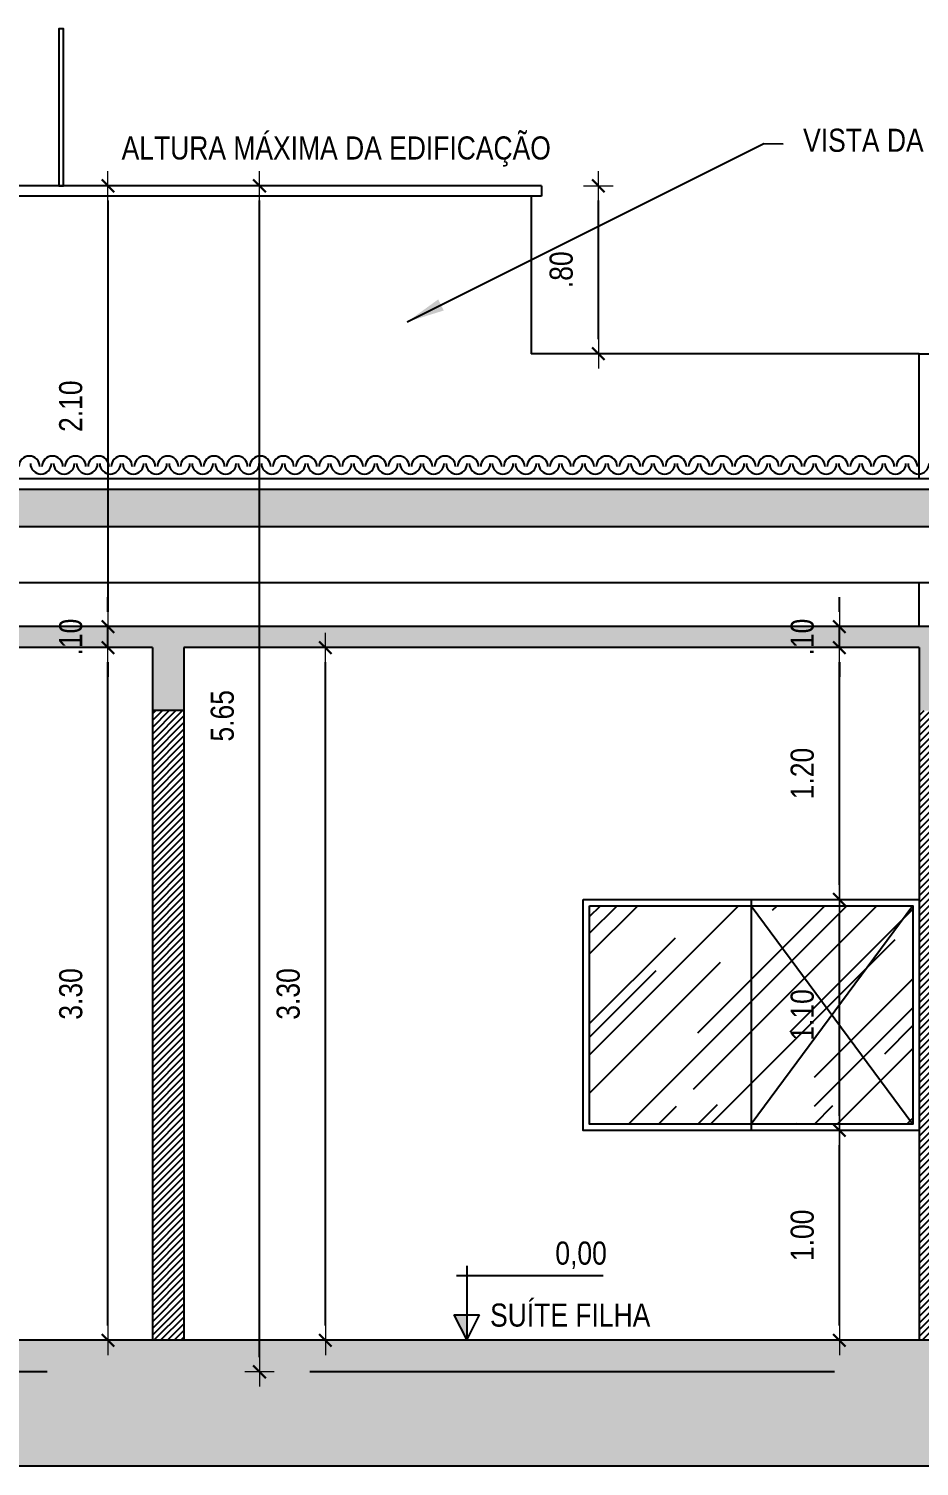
# Model space of a CAD drawing. Header units: millimetres. Extents: x -677 to -23, y -135 to 1112.
# Drawn here: x -60.64 to -56.4, y 864.54 to 871.39 of the extents above; entities that cross this region are included whole.
import ezdxf
from ezdxf.enums import TextEntityAlignment as Align

# ---------------------------------------------------------------- set-up
doc = ezdxf.new("R2010")
doc.units = ezdxf.units.MM
doc.header["$LTSCALE"] = 20
doc.header["$MEASUREMENT"] = 0
doc.header["$PDSIZE"] = -5
doc.linetypes.add('CONTINU', pattern=[0])
doc.linetypes.add('HIDDEN2', pattern=[0.1875, 0.125, -0.0625])
doc.layers.get('0').update_dxf_attribs({"linetype": 'CONTINUOUS'})
doc.layers.get('Defpoints').update_dxf_attribs({"linetype": 'CONTINUOUS'})
for name, color, linetype in [('COTA', 7, 'CONTINUOUS'), ('COTAS', 7, 'CONTINUOUS'), ('E-hatch', 8, 'CONTINUOUS'), ('E-txt-g', 3, 'CONTINUOUS'), ('ESQUADRIA', 3, 'CONTINUOUS')]:
    doc.layers.add(name, color=color, linetype=linetype)
for name, color, linetype, lineweight in [('E-Cta-W', 7, 'CONTINUOUS', 20), ('E-Pen-C', 4, 'CONTINUOUS', 15), ('E-Pen-G', 3, 'CONTINUOUS', 30), ('E-Txt-W', 7, 'CONTINUOUS', 20)]:
    doc.layers.add(name, color=color, linetype=linetype, lineweight=lineweight)
doc.styles.add('F2', font='swissc.ttf')
doc.styles.add('REG60', font='romans.shx', dxfattribs={"width": 0.8, "height": 0.15})
doc.styles.add('REG80', font='romans.shx', dxfattribs={"width": 0.8, "height": 0.2})
doc.dimstyles.new('DIMENSION-1', dxfattribs={"dimtxt": 0.11, "dimasz": 0.07, "dimexe": 1, "dimexo": 0, "dimgap": 0.12, "dimtad": 1, "dimzin": 7, "dimdsep": 46, "dimtxsty": 'F2', "dimblk1": 'TRACO', "dimblk2": 'TRACO', "dimsah": 1, "dimcen": 1, "dimse1": 1, "dimse2": 1, "dimclrd": 256, "dimclre": 256, "dimclrt": 6, "dimadec": 0, "dimazin": 0, "dimtfac": 1, "dimtix": 1, "dimtmove": 2, "dimatfit": 3, "dimldrblk": 'TRACO', "dimfxl": 1, "dimtolj": 1, "dimtzin": 0, "dimarcsym": 0})
doc.dimstyles.get("Standard").update_dxf_attribs({"dimtxt": 0.18, "dimasz": 0.18, "dimexe": 0.18, "dimexo": 0.0625, "dimgap": 0.09, "dimtad": 0, "dimtih": 1, "dimtoh": 1, "dimdec": 4, "dimzin": 0, "dimdsep": 46, "dimtxsty": 'Standard', "dimcen": 0.09, "dimadec": 0, "dimazin": 0, "dimtfac": 1, "dimtdec": 4, "dimtofl": 0, "dimtmove": 0, "dimatfit": 3, "dimfxl": 1, "dimtolj": 1, "dimtzin": 0, "dimarcsym": 0})

# ---------------------------------------------------------------- blocks, each defined once
blk = doc.blocks.new('TXT-AMB75')
at = {"layer": 'E-txt-g', "style": 'REG80', "width": 0.8, "flags": 8}
blk.add_attdef('TXT', text='', height=0.2, dxfattribs=at).set_placement((0.0055, 0.2964), align=Align.CENTER)
at = {"layer": 'E-Txt-W', "style": 'REG60', "width": 0.8, "flags": 8}
blk.add_attdef('TXT', text='', height=0.15, dxfattribs=at).set_placement((0.0055, 0.0271), align=Align.CENTER)
blk = doc.blocks.new('TRACO')
at = {"layer": 'E-Pen-C'}
for p, q in [((0, 1), (0, -1)), ((-1, 0), (1, 0))]:
    blk.add_line(p, q, dxfattribs=at)
at = {"layer": 'E-Pen-G'}
blk.add_line((-0.424, -0.424), (0.424, 0.424), dxfattribs=at)
blk = doc.blocks.new('*D594')
at = {"color": 4, "lineweight": -2}
blk.add_line((-59.5385, 865.0641), (-59.5385, 870.5741), dxfattribs=at)
at = {"layer": 'Defpoints', "color": 0, "linetype": 'Continuous'}
for p in [(-59.5385, 870.6441), (-58.1947, 870.6441), (-41.4493, 864.9941)]:
    blk.add_point(p, dxfattribs=at)
at = {"color": 4, "linetype": 'Continuous', "lineweight": -2, "xscale": 0.07, "yscale": 0.07, "zscale": 0.07}
for p, rotation in [((-59.5385, 870.6441), 90), ((-59.5385, 864.9941), 270)]:
    blk.add_blockref('TRACO', p, dxfattribs=dict(at, rotation=rotation))
at = {"color": 4, "linetype": 'Continuous', "insert": (-59.715, 868.1191), "char_height": 0.11, "attachment_point": 5, "rotation": 90, "style": 'F2'}
blk.add_mtext('\\A1;5.65', dxfattribs=at)
blk = doc.blocks.new('*D595')
at = {"color": 4, "lineweight": -2}
blk.add_line((-59.2247, 865.2141), (-59.2247, 868.3741), dxfattribs=at)
at = {"layer": 'Defpoints', "color": 0, "linetype": 'Continuous'}
for p in [(-59.8982, 868.4441), (-59.2247, 868.4441), (-59.8982, 865.1441)]:
    blk.add_point(p, dxfattribs=at)
at = {"color": 4, "linetype": 'Continuous', "lineweight": -2, "xscale": 0.07, "yscale": 0.07, "zscale": 0.07}
for p, rotation in [((-59.2247, 868.4441), 90), ((-59.2247, 865.1441), 270)]:
    blk.add_blockref('TRACO', p, dxfattribs=dict(at, rotation=rotation))
at = {"color": 4, "linetype": 'Continuous', "insert": (-59.4011, 866.7941), "char_height": 0.11, "attachment_point": 5, "rotation": 90, "style": 'F2'}
blk.add_mtext('\\A1;3.30', dxfattribs=at)
blk = doc.blocks.new('*D596')
at = {"color": 4, "lineweight": -2}
blk.add_line((-60.2603, 865.2141), (-60.2603, 868.3741), dxfattribs=at)
at = {"layer": 'Defpoints', "color": 0, "linetype": 'Continuous'}
for p in [(-60.2603, 868.4441), (-60.0482, 868.4441), (-60.1447, 865.1441)]:
    blk.add_point(p, dxfattribs=at)
at = {"color": 4, "linetype": 'Continuous', "lineweight": -2, "xscale": 0.07, "yscale": 0.07, "zscale": 0.07}
for p, rotation in [((-60.2603, 868.4441), 90), ((-60.2603, 865.1441), 270)]:
    blk.add_blockref('TRACO', p, dxfattribs=dict(at, rotation=rotation))
at = {"color": 4, "linetype": 'Continuous', "insert": (-60.4367, 866.7941), "char_height": 0.11, "attachment_point": 5, "rotation": 90, "style": 'F2'}
blk.add_mtext('\\A1;3.30', dxfattribs=at)
blk = doc.blocks.new('*D597')
at = {"color": 4, "lineweight": -2}
for p, q in [((-60.2603, 868.6141), (-60.2603, 868.6841)), ((-60.2603, 868.4441), (-60.2603, 868.5441)), ((-60.2603, 868.3741), (-60.2603, 868.3041))]:
    blk.add_line(p, q, dxfattribs=at)
at = {"layer": 'Defpoints', "color": 0, "linetype": 'Continuous'}
for p in [(-60.2603, 868.5441), (-60.0482, 868.5441), (-60.0482, 868.4441)]:
    blk.add_point(p, dxfattribs=at)
at = {"color": 4, "linetype": 'Continuous', "lineweight": -2, "xscale": 0.07, "yscale": 0.07, "zscale": 0.07}
for p, rotation in [((-60.2603, 868.5441), 270), ((-60.2603, 868.4441), 90)]:
    blk.add_blockref('TRACO', p, dxfattribs=dict(at, rotation=rotation))
at = {"color": 4, "linetype": 'Continuous', "insert": (-60.4368, 868.4941), "char_height": 0.11, "attachment_point": 5, "rotation": 90, "style": 'F2'}
blk.add_mtext('\\A1;.10', dxfattribs=at)
blk = doc.blocks.new('*D602')
at = {"color": 4, "lineweight": -2}
blk.add_line((-57.9243, 869.9141), (-57.9243, 870.5741), dxfattribs=at)
at = {"layer": 'Defpoints', "color": 0, "linetype": 'Continuous'}
for p in [(-58.2447, 870.6441), (-57.9243, 870.6441), (-58.2447, 869.8441)]:
    blk.add_point(p, dxfattribs=at)
at = {"color": 4, "linetype": 'Continuous', "lineweight": -2, "xscale": 0.07, "yscale": 0.07, "zscale": 0.07}
for p, rotation in [((-57.9243, 870.6441), 90), ((-57.9243, 869.8441), 270)]:
    blk.add_blockref('TRACO', p, dxfattribs=dict(at, rotation=rotation))
at = {"color": 4, "linetype": 'Continuous', "insert": (-58.1008, 870.2441), "char_height": 0.11, "attachment_point": 5, "rotation": 90, "style": 'F2'}
blk.add_mtext('\\A1;.80', dxfattribs=at)
blk = doc.blocks.new('*D603')
at = {"color": 4, "lineweight": -2}
blk.add_line((-56.7762, 865.2141), (-56.7762, 866.0741), dxfattribs=at)
at = {"layer": 'Defpoints', "color": 0, "linetype": 'Continuous'}
for p in [(-56.7762, 866.1441), (-56.6159, 866.1441), (-56.6159, 865.1441)]:
    blk.add_point(p, dxfattribs=at)
at = {"color": 4, "linetype": 'Continuous', "lineweight": -2, "xscale": 0.07, "yscale": 0.07, "zscale": 0.07}
for p, rotation in [((-56.7762, 866.1441), 90), ((-56.7762, 865.1441), 270)]:
    blk.add_blockref('TRACO', p, dxfattribs=dict(at, rotation=rotation))
at = {"color": 4, "linetype": 'Continuous', "insert": (-56.9527, 865.6441), "char_height": 0.11, "attachment_point": 5, "rotation": 90, "style": 'F2'}
blk.add_mtext('\\A1;1.00', dxfattribs=at)
blk = doc.blocks.new('*D604')
at = {"color": 4, "lineweight": -2}
blk.add_line((-56.7762, 866.2141), (-56.7762, 867.1741), dxfattribs=at)
at = {"layer": 'Defpoints', "color": 0, "linetype": 'Continuous'}
for p in [(-56.7762, 867.2441), (-56.5602, 867.2441), (-56.6159, 866.1441)]:
    blk.add_point(p, dxfattribs=at)
at = {"color": 4, "linetype": 'Continuous', "lineweight": -2, "xscale": 0.07, "yscale": 0.07, "zscale": 0.07}
for p, rotation in [((-56.7762, 867.2441), 90), ((-56.7762, 866.1441), 270)]:
    blk.add_blockref('TRACO', p, dxfattribs=dict(at, rotation=rotation))
at = {"color": 4, "linetype": 'Continuous', "insert": (-56.9527, 866.6941), "char_height": 0.11, "attachment_point": 5, "rotation": 90, "style": 'F2'}
blk.add_mtext('\\A1;1.10', dxfattribs=at)
blk = doc.blocks.new('*D605')
at = {"color": 4, "lineweight": -2}
blk.add_line((-56.7762, 867.3141), (-56.7762, 868.3741), dxfattribs=at)
at = {"layer": 'Defpoints', "color": 0, "linetype": 'Continuous'}
for p in [(-56.7762, 868.4441), (-56.6159, 868.4441), (-56.5602, 867.2441)]:
    blk.add_point(p, dxfattribs=at)
at = {"color": 4, "linetype": 'Continuous', "lineweight": -2, "xscale": 0.07, "yscale": 0.07, "zscale": 0.07}
for p, rotation in [((-56.7762, 868.4441), 90), ((-56.7762, 867.2441), 270)]:
    blk.add_blockref('TRACO', p, dxfattribs=dict(at, rotation=rotation))
at = {"color": 4, "linetype": 'Continuous', "insert": (-56.9527, 867.8441), "char_height": 0.11, "attachment_point": 5, "rotation": 90, "style": 'F2'}
blk.add_mtext('\\A1;1.20', dxfattribs=at)
blk = doc.blocks.new('*D606')
at = {"color": 4, "lineweight": -2}
for p, q in [((-56.7762, 868.6141), (-56.7762, 868.6841)), ((-56.7762, 868.4441), (-56.7762, 868.5441)), ((-56.7762, 868.3741), (-56.7762, 868.3041))]:
    blk.add_line(p, q, dxfattribs=at)
at = {"layer": 'Defpoints', "color": 0, "linetype": 'Continuous'}
for p in [(-56.7762, 868.5441), (-56.6159, 868.5441), (-56.6159, 868.4441)]:
    blk.add_point(p, dxfattribs=at)
at = {"color": 4, "linetype": 'Continuous', "lineweight": -2, "xscale": 0.07, "yscale": 0.07, "zscale": 0.07}
for p, rotation in [((-56.7762, 868.5441), 270), ((-56.7762, 868.4441), 90)]:
    blk.add_blockref('TRACO', p, dxfattribs=dict(at, rotation=rotation))
at = {"color": 4, "linetype": 'Continuous', "insert": (-56.9527, 868.4941), "char_height": 0.11, "attachment_point": 5, "rotation": 90, "style": 'F2'}
blk.add_mtext('\\A1;.10', dxfattribs=at)
blk = doc.blocks.new('*D617')
at = {"color": 4, "lineweight": -2}
blk.add_line((-60.2603, 870.5741), (-60.2603, 868.6141), dxfattribs=at)
at = {"layer": 'Defpoints', "color": 0, "linetype": 'Continuous'}
for p in [(-60.6353, 870.6441), (-60.6353, 868.5441), (-60.2603, 868.5441)]:
    blk.add_point(p, dxfattribs=at)
at = {"color": 4, "linetype": 'Continuous', "lineweight": -2, "xscale": 0.07, "yscale": 0.07, "zscale": 0.07}
for p, rotation in [((-60.2603, 870.6441), 90), ((-60.2603, 868.5441), 270)]:
    blk.add_blockref('TRACO', p, dxfattribs=dict(at, rotation=rotation))
at = {"color": 4, "linetype": 'Continuous', "insert": (-60.4369, 869.5941), "char_height": 0.11, "attachment_point": 5, "rotation": 90, "style": 'F2'}
blk.add_mtext('\\A1;2.10', dxfattribs=at)

msp = doc.modelspace()

# ---------------------------------------------------------------- hatches: boundary and pattern name
at = {"linetype": 'Continuous'}
h = msp.add_hatch(dxfattribs=at)
h.set_pattern_fill('TROOF1', color=8, scale=0.15, angle=180, style=0, pattern_type=2)
h.set_pattern_definition([(180, (-84.41893, 346.28626), (-0.15, -0.15), [0.048, -0.102]), (305.2176, (-84.5629314, 346.271264), (-1.05000017453, 1.49999987498), [0.03121305, -3.0900849]), (340.71, (-84.5449314, 346.245764), (-2.55000077763, 0.8999979741), [0.0317844, -3.1466586]), (19.29, (-84.5149314, 346.235264), (2.55000077763, 0.8999979741), [0.0317844, -3.1466586]), (54.7824, (-84.4849314, 346.245764), (1.05000017453, 1.49999987498), [0.03121305, -3.0900849]), (90, (-84.46693, 346.27126), (-0.15, 0.15), [0.015, -0.135]), (270, (-84.56293, 346.28626), (0.15, -0.15), [0.015, -0.135]), (180, (-84.41893, 346.28026), (-0.15, -0.15), [0.042, -0.108]), (306.3844, (-84.5689314, 346.268264), (-1.650001937525, 2.24999858293), [0.0354012, -3.50472585]), (342.3499, (-84.5479314, 346.239764), (2.850000422915, -0.899998778574), [0.0346302, -3.42838875]), (17.6501, (-84.5149314, 346.229264), (-2.850000422915, -0.899998778574), [0.0346302, -3.42838875]), (53.6156, (-84.4819314, 346.239764), (1.650001937525, 2.24999858293), [0.0354012, -3.50472585]), (90, (-84.46093, 346.26826), (-0.15, 0.15), [0.012, -0.138]), (270, (-84.56893, 346.28026), (0.15, -0.15), [0.012, -0.138]), (180, (-84.56293, 346.28026), (-0.15, -0.15), [0.006, -0.144]), (267.3974, (-84.4609314, 346.268264), (0.1500021288, 3.14999989794), [0.13213635, -3.17127105]), (272.6026, (-84.5689314, 346.268264), (0.1500021288, -3.14999989794), [0.13213635, -3.17127105]), (180, (-84.56293, 346.28626), (-0.15, -0.15), [0.006, -0.144])])
h.paths.add_polyline_path([(-63.1482, 869.1995), (-63.1482, 869.0198), (-54.896, 869.0198), (-54.896, 868.7441), (-48.0893, 868.7441), (-48.0893, 869.0198), (-44.7393, 869.0198), (-44.7393, 869.1995)])
at = {"layer": 'COTA', "linetype": 'Continuous'}
h = msp.add_hatch(dxfattribs=at)
h.set_pattern_fill('AR-RROOF', color=8, scale=0.35, angle=45, style=0)
h.set_pattern_definition([(45, (4.81613, 138.40094), (0.29698485, 0.7919596), [5.25, -0.7, 1.75, -0.35]), (45, (5.02154, 138.85384), (-0.57664558, 0.08167083), [1.05, -0.1155, 2.1, -0.2625]), (45, (4.7295, 138.73505), (1.1211178, 1.45275088), [2.8, -0.49, 1.4, -0.35])])
h.paths.add_polyline_path([(-57.196, 867.2141), (-57.966, 867.2141), (-57.966, 866.1741), (-57.196, 866.1741)])
h.paths.add_polyline_path([(-57.196, 866.1741), (-56.426, 866.1741), (-56.426, 867.2141), (-57.196, 867.2141)])
at = {"layer": 'COTAS', "linetype": 'CONTINU'}
h = msp.add_hatch(dxfattribs=at)
h.set_pattern_fill('ANSI38', color=8, scale=0.25, style=0)
h.set_pattern_definition([(45, (-84.41893, 346.286264), (-0.022097087, 0.022097087), []), (135, (-84.41893, 346.286264), (-0.0662912607, 0.022097087), [0.078125, -0.046875])])
h.paths.add_polyline_path([(-67.524, 865.0441), (-67.524, 864.5441), (-37.8861, 864.5441), (-37.8861, 864.8957), (-38.4716, 864.8739), (-38.8036, 864.8543), (-38.9493, 864.8441), (-38.9493, 864.9941), (-41.7993, 864.9941), (-41.7993, 865.0441), (-43.9893, 865.0441), (-43.9893, 865.0941), (-44.5893, 865.0941), (-44.5893, 865.1441), (-63.2982, 865.1441), (-63.2982, 865.0941), (-63.8982, 865.0941), (-63.8982, 865.0441)])
at = {"layer": 'E-hatch'}
h = msp.add_hatch(dxfattribs=at)
h.set_pattern_fill('ANSI31', color=256, scale=0.18, style=0)
h.set_pattern_definition([(45, (-84.418931, 346.286264), (-0.0159099026, 0.0159099026), [])])
h.paths.add_polyline_path([(-66.2993, 867.9941), (-66.2493, 867.9941), (-66.2493, 868.0441), (-66.4493, 868.0441), (-66.4493, 865.0441), (-66.2993, 865.0441)])
h.paths.add_polyline_path([(-63.1482, 868.1441), (-63.2982, 868.1441), (-63.2982, 867.2441), (-63.1482, 867.2441)])
h.paths.add_polyline_path([(-63.1482, 866.1441), (-63.2982, 866.1441), (-63.2982, 865.1441), (-63.1482, 865.1441)])
h.paths.add_polyline_path([(-63.1482, 869.8441), (-63.3482, 869.8441), (-63.3482, 869.7941), (-63.2982, 869.7941), (-63.2982, 868.5441), (-63.1482, 868.5441)])
h.paths.add_polyline_path([(-59.8982, 868.1441), (-60.0482, 868.1441), (-60.0482, 865.1441), (-59.8982, 865.1441)])
h.paths.add_polyline_path([(-56.246, 868.1441), (-56.396, 868.1441), (-56.396, 865.1441), (-56.246, 865.1441)])
h.paths.add_polyline_path([(-54.896, 868.1441), (-55.046, 868.1441), (-55.046, 865.1441), (-54.896, 865.1441)])
h.paths.add_polyline_path([(-47.9393, 868.1441), (-48.0893, 868.1441), (-48.0893, 867.2441), (-47.9393, 867.2441)])
h.paths.add_polyline_path([(-44.5893, 869.7941), (-44.5393, 869.7941), (-44.5393, 869.8441), (-44.7393, 869.8441), (-44.7393, 868.5441), (-44.5893, 868.5441)])
h.paths.add_polyline_path([(-44.5893, 868.1441), (-44.7393, 868.1441), (-44.7393, 865.1441), (-44.5893, 865.1441)])
h = msp.add_hatch(dxfattribs=at)
h.set_pattern_fill('CONC', color=8, scale=0.12, style=0, pattern_type=2)
h.set_pattern_definition([(0, (0.114, 0.0768), (0, 0.12), [0, -0.12]), (0, (0.1152, 0.0348), (0, 0.12), [0, -0.12]), (0, (0.1188, 0.0996), (0, 0.12), [0, -0.12]), (338.1986, (0.0564, 0.0624), (0.36000003276, -0.11999998926), [0.01292436, -0.63329544]), (216.8699, (0.0684, 0.0576), (0.35999999014, 0.2400000148), [0.006, -0.594]), (130.6013, (0.0636, 0.054), (0.60000005055, -0.71999988218), [0.0110634, -1.09528188]), (206.5651, (0.024, 0.0396), (-0.119999899, -0.120000157), [0.00268332, -0.26564484]), (326.3099, (0.0216, 0.0384), (0.2399999469, -0.1200001601), [0.00432672, -0.42833952]), (108.4349, (0.0252, 0.036), (-0.1199998084, 0.2400000522), [0.00379476, -0.3756786]), (225, (0.1008, 0.0276), (-1e-17, -0.120000037), [0.00509112, -0.16461444]), (0, (0.0972, 0.024), (0.12, 0.12), [0.0072, -0.1128]), (135, (0.1044, 0.024), (-0.120000037, 0), [0.00509112, -0.16461444]), (251.5651, (0.0864, 0.1044), (0.1199998084, 0.2400000522), [0.00379476, -0.3756786]), (0, (0.0852, 0.1008), (0.12, 0.12), [0.006, -0.114]), (143.1301, (0.0912, 0.1008), (-0.35999999014, 0.2400000148), [0.006, -0.594]), (213.6901, (0.0228, 0.1056), (0.2399999469, 0.1200001601), [0.00432672, -0.42833952]), (341.5651, (0.0192, 0.1032), (-0.2400000522, 0.1199998084), [0.00758952, -0.37188384]), (126.8699, (0.0264, 0.1008), (0.2400000148, -0.35999999014), [0.006, -0.594]), (0, (0.0576, 0.1008), (0, 0.12), [0, -0.12]), (0, (0.0252, 0.0696), (0, 0.12), [0, -0.12]), (0, (0.0588, 0.0252), (0, 0.12), [0, -0.12]), (0, (0.0912, 0.0624), (0, 0.12), [0, -0.12]), (0, (0.0564, 0.0828), (0, 0.12), [0, -0.12]), (0, (0.03, 0.0864), (0, 0.12), [0, -0.12]), (0, (0.0408, 0.0792), (0, 0.12), [0, -0.12]), (0, (0.036, 0.0504), (0, 0.12), [0, -0.12]), (0, (0.0072, 0.0552), (0, 0.12), [0, -0.12]), (0, (0.0084, 0.0828), (0, 0.12), [0, -0.12]), (0, (0.0048, 0.1092), (0, 0.12), [0, -0.12]), (0, (0.042, 0.114), (0, 0.12), [0, -0.12]), (0, (0.0684, 0.1188), (0, 0.12), [0, -0.12]), (0, (0.1104, 0.114), (0, 0.12), [0, -0.12]), (0, (0.0816, 0.0768), (0, 0.12), [0, -0.12]), (0, (0.0696, 0.0984), (0, 0.12), [0, -0.12]), (0, (0.0792, 0.0408), (0, 0.12), [0, -0.12]), (0, (0.0432, 0.0348), (0, 0.12), [0, -0.12]), (0, (0.0792, 0.0084), (0, 0.12), [0, -0.12]), (0, (0.0396, 0.0156), (0, 0.12), [0, -0.12]), (0, (0.0012, 0.012), (0, 0.12), [0, -0.12]), (0, (0.0156, 0.006), (0, 0.12), [0, -0.12]), (0, (0.0168, 0.0228), (0, 0.12), [0, -0.12]), (0, (0.0972, 0.0036), (0, 0.12), [0, -0.12]), (0, (0.1116, 0.0528), (0, 0.12), [0, -0.12]), (0, (0.1056, 0.0888), (0, 0.12), [0, -0.12]), (0, (0.0504, 0.0024), (0, 0.12), [0, -0.12])])
h.paths.add_polyline_path([(-54.896, 868.4441), (-51.7393, 868.4441), (-51.7393, 868.1441), (-51.5893, 868.1441), (-51.5893, 868.4441), (-48.0893, 868.4441), (-48.0893, 868.1441), (-47.9393, 868.1441), (-47.9393, 868.4441), (-44.7393, 868.4441), (-44.7393, 868.1441), (-44.5893, 868.1441), (-44.5893, 868.5441), (-63.2982, 868.5441), (-63.2982, 868.1441), (-63.1482, 868.1441), (-63.1482, 868.4441), (-60.0482, 868.4441), (-60.0482, 868.1441), (-59.8982, 868.1441), (-59.8982, 868.4441), (-56.396, 868.4441), (-56.396, 868.1441), (-56.246, 868.1441), (-56.246, 868.4441), (-55.046, 868.4441), (-55.046, 868.1441), (-54.896, 868.1441)])
h.paths.add_polyline_path([(-60.3209, 868.373), (-60.3209, 868.6103), (-60.5512, 868.6103), (-60.5512, 868.373)], flags=9)
h.paths.add_polyline_path([(-56.8368, 868.373), (-56.8368, 868.6103), (-57.0671, 868.6103), (-57.0671, 868.373)], flags=9)
h.paths.add_polyline_path([(-51.9518, 868.373), (-51.9518, 868.6103), (-52.1822, 868.6103), (-52.1822, 868.373)], flags=9)
h.paths.add_polyline_path([(-45.1386, 868.373), (-45.1386, 868.6103), (-45.3689, 868.6103), (-45.3689, 868.373)], flags=9)

# ---------------------------------------------------------------- linework, layer by layer
at = {"color": 6, "linetype": 'Continuous'}
for p, q in [((-58.1947, 870.6441), (-61.0947, 870.6441)), ((-58.1947, 870.5941), (-61.0947, 870.5941)), ((-58.2447, 870.5941), (-58.2447, 869.8441)), ((-58.1947, 870.6441), (-58.1947, 870.5941)), ((-56.396, 869.8441), (-58.2447, 869.8441))]:
    msp.add_line(p, q, dxfattribs=at)
at = {"color": 2, "linetype": 'Continuous'}
for p, q in [((-56.396, 869.8441), (-54.896, 869.8441)), ((-56.396, 869.2491), (-56.396, 869.8441)), ((-63.1482, 869.2491), (-44.7393, 869.2491)), ((-63.1482, 869.1995), (-44.7393, 869.1995)), ((-54.896, 869.0198), (-63.1482, 869.0198)), ((-54.896, 868.753), (-63.1482, 868.753)), ((-56.396, 868.5441), (-56.396, 868.753))]:
    msp.add_line(p, q, dxfattribs=at)
at = {"color": 5, "linetype": 'Continuous'}
for p, q in [((-44.5893, 868.5441), (-63.2982, 868.5441)), ((-60.0482, 868.4441), (-63.1482, 868.4441)), ((-60.0482, 868.4441), (-60.0482, 865.1441)), ((-59.8982, 868.4441), (-59.8982, 865.1441)), ((-56.396, 868.4441), (-59.8982, 868.4441)), ((-56.396, 868.4441), (-56.396, 865.1441)), ((-59.8982, 868.1441), (-60.0482, 868.1441))]:
    msp.add_line(p, q, dxfattribs=at)
at = {"color": 8, "linetype": 'Continuous'}
msp.add_line((-57.196, 867.2441), (-57.196, 866.1441), dxfattribs=at)
at = {"color": 8, "linetype": 'HIDDEN2'}
for p, q in [((-56.426, 867.2141), (-57.196, 866.1741)), ((-57.196, 867.2141), (-56.426, 866.1741)), ((-41.7993, 864.9941), (-67.524, 864.9941))]:
    msp.add_line(p, q, dxfattribs=at)
for p, q in [((-58.6006, 865.4531), (-57.9015, 865.4531)), ((-58.5511, 865.4992), (-58.5511, 865.1441)), ((-58.6121, 865.2661), (-58.5511, 865.1441)), ((-58.6121, 865.2661), (-58.4901, 865.2661)), ((-58.5511, 865.1441), (-58.4901, 865.2661))]:
    msp.add_line(p, q)
at = {"color": 1, "linetype": 'Continuous'}
msp.add_line((-44.5893, 865.1441), (-63.2982, 865.1441), dxfattribs=at)
at = {"color": 8, "linetype": 'Continuous'}
for points in [[(-60.4939, 870.6441), (-60.4716, 870.6441), (-60.4716, 871.3921), (-60.4939, 871.3921)], [(-57.996, 867.2441), (-56.396, 867.2441), (-56.396, 866.1441), (-57.996, 866.1441)], [(-57.966, 867.2141), (-56.426, 867.2141), (-56.426, 866.1741), (-57.966, 866.1741)]]:
    msp.add_lwpolyline(points, close=True, dxfattribs=at)
msp.add_solid([(-58.6121, 865.2661), (-58.5511, 865.2661), (-58.5511, 865.1441)])
at = {"layer": 'COTAS', "color": 8, "linetype": 'CONTINU'}
msp.add_line((-37.8861, 864.5441), (-67.524, 864.5441), dxfattribs=at)
at = {"layer": 'ESQUADRIA', "color": 7}
for centre, start, end in [((-60.6347, 869.3063), 0, 180), ((-60.5247, 869.3063), 0, 180), ((-60.5247, 869.3063), 0, 180), ((-60.4147, 869.3063), 0, 180), ((-60.4147, 869.3063), 0, 180), ((-60.3047, 869.3063), 0, 180), ((-60.1947, 869.3063), 0, 180), ((-60.1947, 869.3063), 0, 180), ((-60.0847, 869.3063), 0, 180), ((-59.9747, 869.3063), 0, 180), ((-59.8647, 869.3063), 0, 180), ((-59.7547, 869.3063), 0, 180), ((-59.6447, 869.3063), 0, 180), ((-59.5347, 869.3063), 0, 180), ((-59.4247, 869.3063), 0, 180), ((-59.3147, 869.3063), 0, 180), ((-59.2047, 869.3063), 0, 180), ((-59.0947, 869.3063), 0, 180), ((-59.0947, 869.3063), 0, 180), ((-58.9847, 869.3063), 0, 180), ((-58.8747, 869.3063), 0, 180), ((-58.7647, 869.3063), 0, 180), ((-58.6547, 869.3063), 0, 180), ((-58.5447, 869.3063), 0, 180), ((-58.4347, 869.3063), 0, 180), ((-58.4347, 869.3063), 0, 180), ((-58.3247, 869.3063), 0, 180), ((-58.2147, 869.3063), 0, 180), ((-58.1047, 869.3063), 0, 180), ((-57.9947, 869.3063), 0, 180), ((-57.8847, 869.3063), 0, 180), ((-57.7747, 869.3063), 0, 180), ((-57.6647, 869.3063), 0, 180), ((-57.5547, 869.3063), 0, 180), ((-57.4447, 869.3063), 0, 180), ((-57.3347, 869.3063), 0, 180), ((-57.3347, 869.3063), 0, 180), ((-57.2247, 869.3063), 0, 180), ((-57.1147, 869.3063), 0, 180), ((-57.0047, 869.3063), 0, 180), ((-56.8947, 869.3063), 0, 180), ((-56.8947, 869.3063), 0, 180), ((-56.7847, 869.3063), 0, 180), ((-56.7847, 869.3063), 0, 180), ((-56.6747, 869.3063), 0, 180), ((-56.5647, 869.3063), 0, 180), ((-56.5647, 869.3063), 0, 180), ((-56.4547, 869.3063), 0, 180), ((-60.5793, 869.3207), 180, 0), ((-60.4693, 869.3207), 180, 0), ((-60.4693, 869.3207), 180, 0), ((-60.3593, 869.3207), 180, 0), ((-60.3593, 869.3207), 180, 0), ((-60.2493, 869.3207), 180, 0), ((-60.1393, 869.3207), 180, 0), ((-60.1393, 869.3207), 180, 0), ((-60.0293, 869.3207), 180, 0), ((-59.9193, 869.3207), 180, 0), ((-59.8093, 869.3207), 180, 0), ((-59.6993, 869.3207), 180, 0), ((-59.5893, 869.3207), 180, 0), ((-59.4793, 869.3207), 180, 0), ((-59.3693, 869.3207), 180, 0), ((-59.2593, 869.3207), 180, 0), ((-59.1493, 869.3207), 180, 0), ((-59.0393, 869.3207), 180, 0), ((-59.0393, 869.3207), 180, 270), ((-58.9293, 869.3207), 180, 0), ((-58.8193, 869.3207), 180, 0), ((-58.7093, 869.3207), 180, 0), ((-58.5993, 869.3207), 180, 0), ((-58.4893, 869.3207), 180, 0), ((-58.3793, 869.3207), 180, 0), ((-58.3793, 869.3207), 180, 0), ((-58.2693, 869.3207), 180, 0), ((-58.1593, 869.3207), 180, 0), ((-58.0493, 869.3207), 180, 0), ((-57.9393, 869.3207), 180, 0), ((-57.8293, 869.3207), 180, 0), ((-57.7193, 869.3207), 180, 0), ((-57.6093, 869.3207), 180, 0), ((-57.4993, 869.3207), 180, 0), ((-57.3893, 869.3207), 180, 0), ((-57.2793, 869.3207), 180, 0), ((-57.2793, 869.3207), 180, 270), ((-57.1693, 869.3207), 180, 0), ((-57.0593, 869.3207), 180, 0), ((-56.9493, 869.3207), 180, 0), ((-56.8393, 869.3207), 180, 0), ((-56.8393, 869.3207), 180, 0), ((-56.7293, 869.3207), 180, 0), ((-56.7293, 869.3207), 180, 0), ((-56.6193, 869.3207), 180, 0), ((-56.5093, 869.3207), 180, 0), ((-56.5093, 869.3207), 180, 0), ((-56.3993, 869.3207), 180, 0)]:
    msp.add_arc(centre, 0.05, start, end, dxfattribs=at)

# ---------------------------------------------------------------- block references
ref = msp.add_blockref('TXT-AMB75', (-58.0094, 865.2884), dxfattribs=dict(xscale=0.7290000000000001, yscale=0.7290000000000001, zscale=0.7290000000000001))
ref.add_attrib('TXT', '0,00', dxfattribs={"layer": 'E-txt-g', "color": 2, "height": 0.11, "style": 'F2'}).set_placement((-58.0066, 865.5045), align=Align.CENTER)
ref = msp.add_blockref('TXT-AMB75', (-58.0613, 864.9932), dxfattribs=dict(xscale=0.7290000000000001, yscale=0.7290000000000001, zscale=0.7290000000000001))
ref.add_attrib('TXT', 'SUÍTE FILHA', dxfattribs={"layer": 'E-txt-g', "color": 2, "height": 0.11, "style": 'F2'}).set_placement((-58.0584, 865.2093), align=Align.CENTER)

# ---------------------------------------------------------------- texts
at = {"color": 4, "style": 'F2'}
for s, p in [("VISTA DA CAIXA D'ÁGUA", (-56.949, 870.8059)), ('ALTURA MÁXIMA DA EDIFICAÇÃO', (-60.1948, 870.7692))]:
    msp.add_text(s, height=0.11, dxfattribs=at).set_placement(p)

# ---------------------------------------------------------------- dimensions: what is measured, and where the dimension line sits
at = {"color": 8, "linetype": 'Continuous'}
for base, p1, p2, picture, middle in [((-60.2603, 868.5441), (-60.6353, 870.6441), (-60.6353, 868.5441), '*D617', (-60.4369, 869.5941)), ((-57.9243, 870.6441), (-58.2447, 869.8441), (-58.2447, 870.6441), '*D602', (-58.1008, 870.2441)), ((-60.2603, 868.5441), (-60.0482, 868.4441), (-60.0482, 868.5441), '*D597', (-60.4368, 868.4941)), ((-56.7762, 868.5441), (-56.6159, 868.4441), (-56.6159, 868.5441), '*D606', (-56.9527, 868.4941)), ((-60.2603, 868.4441), (-60.1447, 865.1441), (-60.0482, 868.4441), '*D596', (-60.4367, 866.7941)), ((-59.2247, 868.4441), (-59.8982, 865.1441), (-59.8982, 868.4441), '*D595', (-59.4011, 866.7941)), ((-56.7762, 868.4441), (-56.5602, 867.2441), (-56.6159, 868.4441), '*D605', (-56.9527, 867.8441)), ((-56.7762, 867.2441), (-56.6159, 866.1441), (-56.5602, 867.2441), '*D604', (-56.9527, 866.6941)), ((-56.7762, 866.1441), (-56.6159, 865.1441), (-56.6159, 866.1441), '*D603', (-56.9527, 865.6441))]:
    dim = msp.add_linear_dim(base=base, p1=p1, p2=p2, angle=90, dimstyle='DIMENSION-1', override={"dimclrd": 4, "dimclrt": 4, "dimadec": 8, "dimfxl": 0.5, "dimfxlon": 1}, dxfattribs=at)
    dim.commit()
    dim.dimension.update_dxf_attribs({"geometry": picture, "text_midpoint": middle})
dim = msp.add_linear_dim(base=(-59.5385, 870.6441), p1=(-41.4493, 864.9941), p2=(-58.1947, 870.6441), angle=90, dimstyle='DIMENSION-1', override={"dimclrd": 4, "dimclrt": 4, "dimadec": 8, "dimfxl": 0.5, "dimfxlon": 1}, dxfattribs=at)
dim.commit()
dim.dimension.update_dxf_attribs({"geometry": '*D594', "text_midpoint": (-59.715, 868.1191), "dimtype": 160})

# ---------------------------------------------------------------- leaders
at = {"layer": 'E-Cta-W', "color": 4}
msp.add_leader([(-58.8349, 869.9957), (-57.1361, 870.8458), (-57.0433, 870.844)], dimstyle='Standard', dxfattribs=at)

doc.saveas('drawing.dxf')
